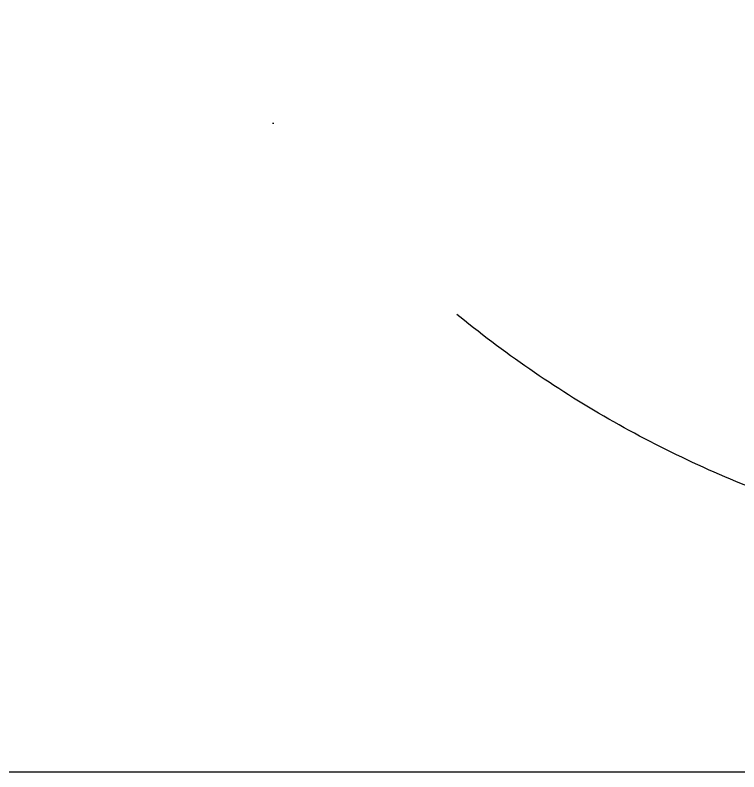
# Model space of a CAD drawing. Header units: millimetres. Extents: x 7294529 to 7346664, y 234399 to 276449.
# Drawn here: x 7334499 to 7335044, y 263334 to 263904 of the extents above; entities that cross this region are included whole.
import ezdxf
from ezdxf.xclip import XClip

# ---------------------------------------------------------------- set-up
doc = ezdxf.new("R2010")
doc.units = ezdxf.units.MM
doc.header["$LTSCALE"] = 100
doc.header["$XCLIPFRAME"] = 2
doc.linetypes.add('U-59C-EX$0$DASHDOTX2', pattern=[2, 1, -0.5, 0, -0.5])
for name, color, linetype in [('BP', 7, 'Continuous'), ('U-59C-EX$0$C-DOOR', 1, 'Continuous'), ('U-59C-EX$0$DOR', 4, 'Continuous'), ('U-59C-EX$0$ELE', 6, 'Continuous')]:
    doc.layers.add(name, color=color, linetype=linetype)

# ---------------------------------------------------------------- blocks, each defined once
blk = doc.blocks.new('U-59C-EX$0$A$Cc7b664ce')
at = {"layer": 'U-59C-EX$0$C-DOOR', "linetype": 'U-59C-EX$0$DASHDOTX2', "ltscale": 4}
blk.add_arc((170.96, 15.77), 839.27, 11.9938, 89.41669, dxfattribs=at)
blk = doc.blocks.new('U-59C-EX')
at = {"layer": 'U-59C-EX$0$ELE'}
blk.add_line((5150, 695), (5150, -400), dxfattribs=at)
at = {"layer": 'U-59C-EX$0$DOR', "xscale": -1.000000000000001}
blk.add_blockref('U-59C-EX$0$A$Cc7b664ce', (6315, -400), dxfattribs=at)

msp = doc.modelspace()

# ---------------------------------------------------------------- block references
at = {"layer": 'BP'}
ref = msp.add_blockref('U-59C-EX', (7334979.36, 258184.38), dxfattribs=dict(at, rotation=90))
XClip(ref).set_block_clipping_path([(13960.0000000001, 2135.0000000009), (4675.0000000018, 2135), (4024.9999999999, 1484.9999999981), (0, 1484.9999999991), (0, -7184.9999999991), (13960.0000000001, -7184.9999999991)])

doc.saveas('drawing.dxf')
